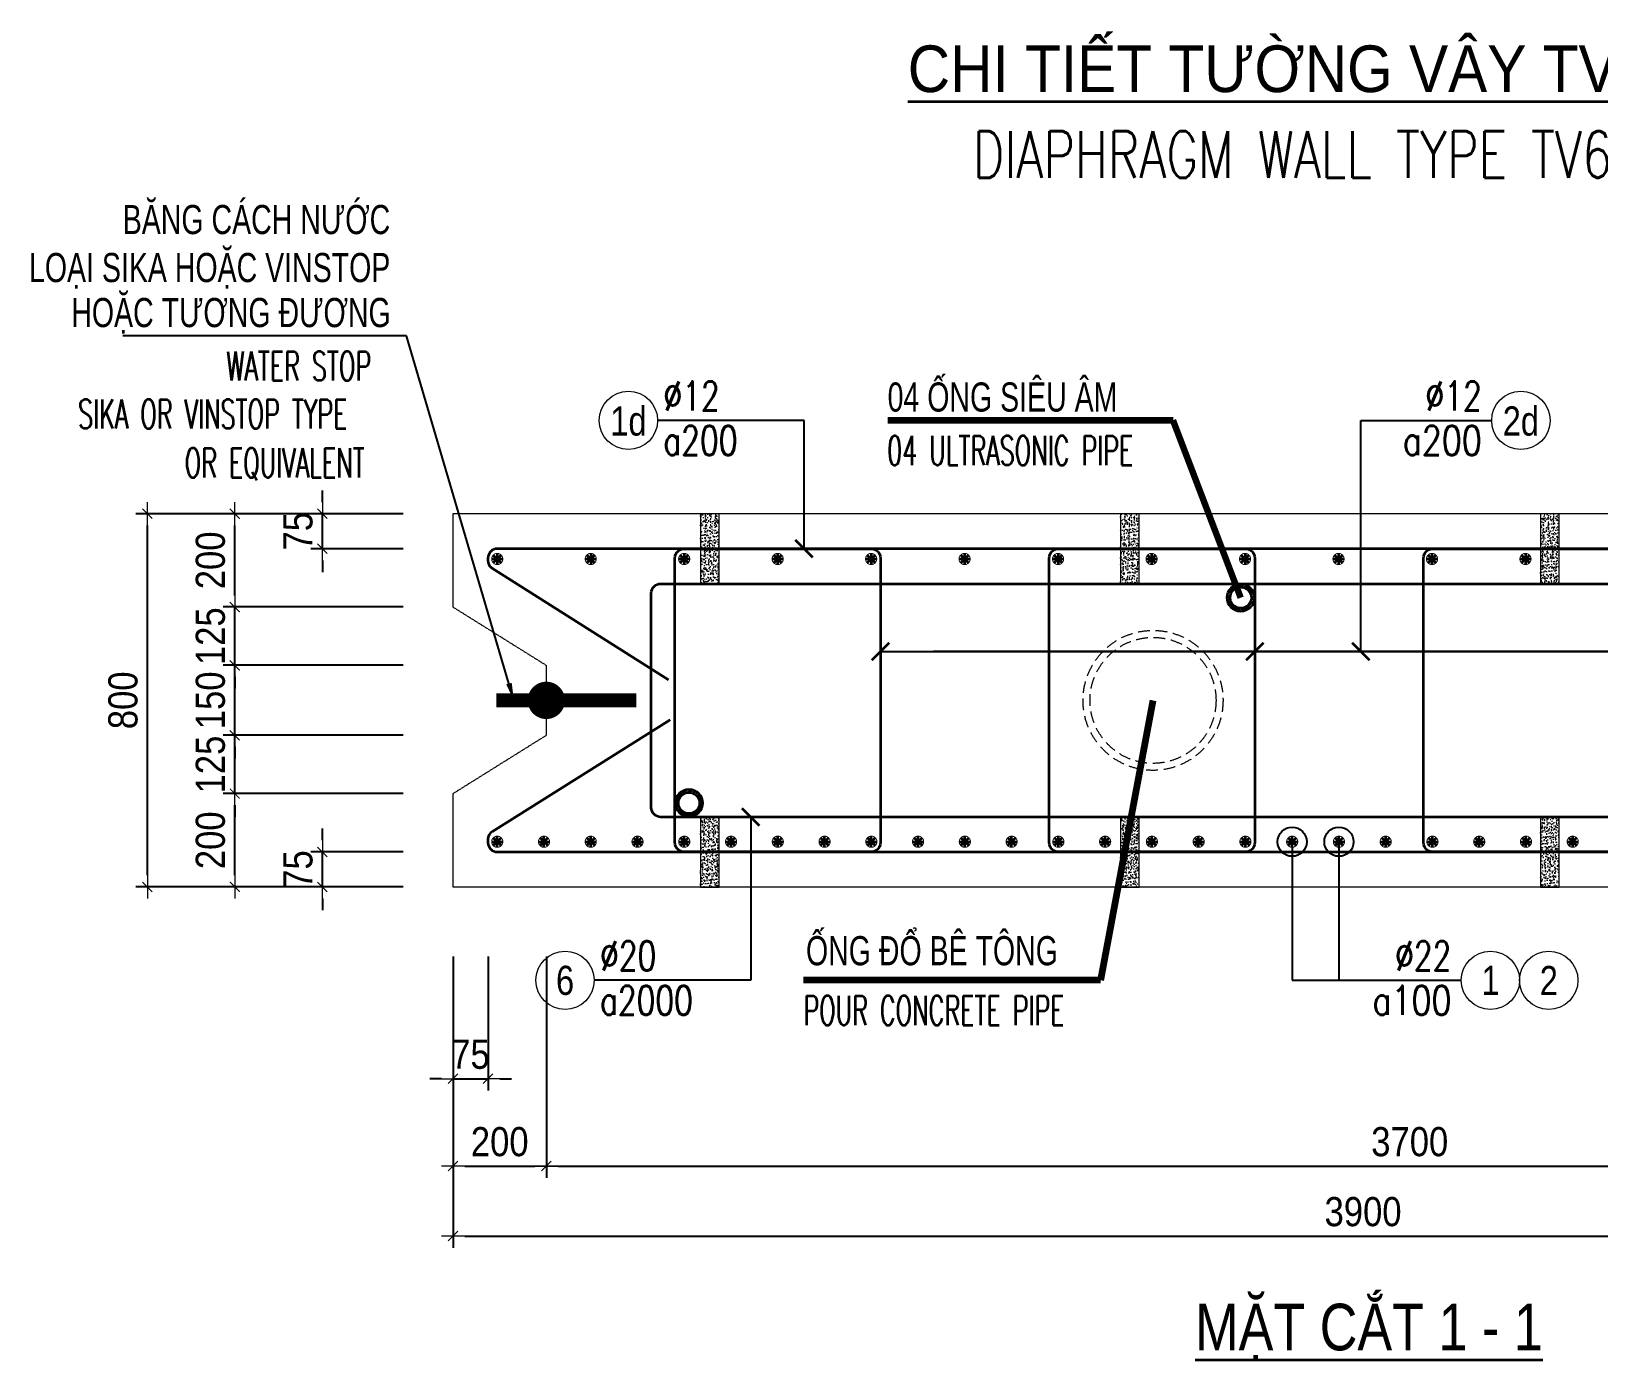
# Model space of a CAD drawing. Header units: millimetres. Extents: x -642477 to 1168880, y -27982 to 330379.
# Drawn here: x 829351 to 839426, y 93198 to 101745 of the extents above; entities that cross this region are included whole.
import ezdxf
from ezdxf.enums import TextEntityAlignment as Align

# ---------------------------------------------------------------- set-up
doc = ezdxf.new("R2010")
doc.units = ezdxf.units.MM
doc.linetypes.add('HIDDEN', pattern=[0.375, 0.25, -0.125])
doc.linetypes.add('HIDDEN2', pattern=[4.7625, 3.175, -1.5875])
doc.layers.get('0').update_dxf_attribs({"lineweight": 20})
doc.layers.get('Defpoints').update_dxf_attribs({"color": 151, "lineweight": 9})
for name, color, linetype, lineweight in [('NDC_S_BEAM', 3, 'HIDDEN2', 20), ('NDC_S_BREAK-LINE', 1, 'Continuous', 15), ('NDC_S_DIAPHGRAM WALL', 3, 'Continuous', 20), ('NDC_S_DIM', 1, 'Continuous', 15), ('NDC_S_ENG TITLE', 3, 'Continuous', 20), ('NDC_S_HATCH MATERIAL', 8, 'Continuous', 13), ('NDC_S_LEADER', 1, 'Continuous', 15), ('NDC_S_LEVEL TEXT', 7, 'Continuous', 20), ('NDC_S_REBAR', 4, 'Continuous', 35), ('NDC_S_VN TEXT', 7, 'Continuous', 20), ('NDC_S_VN TITLE', 6, 'Continuous', 35)]:
    doc.layers.add(name, color=color, linetype=linetype, lineweight=lineweight)
doc.layers.add('NDC_S_REBAR DES.', color=2, linetype='Continuous')
doc.styles.add('ARIAL', font='arial.ttf', dxfattribs={"width": 0.8})
doc.styles.add('NDC_ARIAL', font='arial.ttf', dxfattribs={"width": 0.85})
doc.styles.add('NDC_DIM', font='', dxfattribs={"width": 0.75})
doc.styles.add('NDC_EN TXT', font='romans.shx', dxfattribs={"width": 0.8})
doc.styles.get('NDC_DIM').set_extended_font_data('Dotum')
doc.dimstyles.new('A1-NDC-1-25 (x3)', dxfattribs={"dimscale": 75, "dimtxt": 2.5, "dimasz": 1, "dimexe": 1, "dimexo": 0, "dimgap": 0.8, "dimtad": 1, "dimdec": 0, "dimlfac": 0.333333, "dimdsep": 46, "dimtxsty": 'NDC_ARIAL', "dimblk": 'DIMMARK', "dimcen": 49999.938995, "dimdle": 1.5, "dimclrd": 1, "dimclre": 1, "dimclrt": 3, "dimadec": 0, "dimazin": 0, "dimtfac": 1, "dimtdec": 0, "dimtix": 1, "dimtmove": 2, "dimatfit": 3, "dimfxl": 1, "dimarcsym": 0})
doc.dimstyles.new('NDC_dim_25', dxfattribs={"dimscale": 25, "dimtxt": 2.2, "dimasz": 1.5, "dimexe": 1.5, "dimexo": 2.5, "dimgap": 1, "dimtad": 1, "dimdec": 0, "dimzin": 0, "dimdsep": 46, "dimtxsty": 'NDC_DIM', "dimblk": 'DIMMARK', "dimcen": 0.09, "dimdle": 1.2, "dimclrd": 1, "dimclre": 1, "dimclrt": 3, "dimadec": 0, "dimazin": 0, "dimtfac": 1, "dimtdec": 0, "dimtix": 1, "dimtofl": 0, "dimtmove": 0, "dimatfit": 3, "dimfxl": 6, "dimfxlon": 1, "dimtolj": 1, "dimtzin": 0, "dimarcsym": 0})

# ---------------------------------------------------------------- blocks, each defined once
blk = doc.blocks.new('DIMMARK')
at = {"layer": 'NDC_S_DIM', "color": 1}
blk.add_line((-1.5, 0), (1, 0), dxfattribs=at)
at = {"layer": 'NDC_S_DIM', "color": 2, "const_width": 0.1}
blk.add_lwpolyline([(-0.424, -0.424), (0.424, 0.424)], dxfattribs=at)
blk = doc.blocks.new('*D1341')
at = {"layer": 'Defpoints', "color": 0, "ltscale": 100, "transparency": 16777216}
for p in [(830659, 96844), (831742, 96844), (831742, 96244)]:
    blk.add_point(p, dxfattribs=at)
at = {"layer": 'NDC_S_DIM', "color": 1, "lineweight": -2, "ltscale": 100, "transparency": 16777216}
for p, q in [((831742, 96844), (830584, 96844)), ((830659, 96319), (830659, 96769)), ((831742, 96244), (830584, 96244))]:
    blk.add_line(p, q, dxfattribs=at)
at = {"layer": 'NDC_S_DIM', "color": 1, "lineweight": -2, "ltscale": 100, "transparency": 16777216, "xscale": 75, "yscale": 75, "zscale": 75}
for p, rotation in [((830659, 96844), 90), ((830659, 96244), 270)]:
    blk.add_blockref('DIMMARK', p, dxfattribs=dict(at, rotation=rotation))
at = {"layer": 'NDC_S_DIM', "color": 3, "ltscale": 100, "transparency": 16777216, "insert": (830503, 96544), "char_height": 187.5, "attachment_point": 5, "rotation": 90, "style": 'NDC_ARIAL'}
blk.add_mtext('200', dxfattribs=at)
blk = doc.blocks.new('*D1342')
at = {"layer": 'Defpoints', "color": 0, "ltscale": 100, "transparency": 16777216}
for p in [(830659, 97219), (831742, 97219), (831742, 96844)]:
    blk.add_point(p, dxfattribs=at)
at = {"layer": 'NDC_S_DIM', "color": 1, "lineweight": -2, "ltscale": 100, "transparency": 16777216}
for p, q in [((830659, 97294), (830659, 97369)), ((831742, 97219), (830584, 97219)), ((830659, 96844), (830659, 97219)), ((831742, 96844), (830584, 96844)), ((830659, 96769), (830659, 96694))]:
    blk.add_line(p, q, dxfattribs=at)
at = {"layer": 'NDC_S_DIM', "color": 1, "lineweight": -2, "ltscale": 100, "transparency": 16777216, "xscale": 75, "yscale": 75, "zscale": 75}
for p, rotation in [((830659, 97219), 270), ((830659, 96844), 90)]:
    blk.add_blockref('DIMMARK', p, dxfattribs=dict(at, rotation=rotation))
at = {"layer": 'NDC_S_DIM', "color": 3, "ltscale": 100, "transparency": 16777216, "insert": (830503, 97031), "char_height": 187.5, "attachment_point": 5, "rotation": 90, "style": 'NDC_ARIAL'}
blk.add_mtext('125', dxfattribs=at)
blk = doc.blocks.new('*D1343')
at = {"layer": 'Defpoints', "color": 0, "ltscale": 100, "transparency": 16777216}
for p in [(830659, 97669), (831742, 97669), (831742, 97219)]:
    blk.add_point(p, dxfattribs=at)
at = {"layer": 'NDC_S_DIM', "color": 1, "lineweight": -2, "ltscale": 100, "transparency": 16777216}
for p, q in [((830659, 97744), (830659, 97819)), ((831742, 97669), (830584, 97669)), ((830659, 97219), (830659, 97669)), ((831742, 97219), (830584, 97219)), ((830659, 97144), (830659, 97069))]:
    blk.add_line(p, q, dxfattribs=at)
at = {"layer": 'NDC_S_DIM', "color": 1, "lineweight": -2, "ltscale": 100, "transparency": 16777216, "xscale": 75, "yscale": 75, "zscale": 75}
for p, rotation in [((830659, 97669), 270), ((830659, 97219), 90)]:
    blk.add_blockref('DIMMARK', p, dxfattribs=dict(at, rotation=rotation))
at = {"layer": 'NDC_S_DIM', "color": 3, "ltscale": 100, "transparency": 16777216, "insert": (830503, 97444), "char_height": 187.5, "attachment_point": 5, "rotation": 90, "style": 'NDC_ARIAL'}
blk.add_mtext('150', dxfattribs=at)
blk = doc.blocks.new('*D1344')
at = {"layer": 'Defpoints', "color": 0, "ltscale": 100, "transparency": 16777216}
for p in [(830659, 98044), (831742, 98044), (831742, 97669)]:
    blk.add_point(p, dxfattribs=at)
at = {"layer": 'NDC_S_DIM', "color": 1, "lineweight": -2, "ltscale": 100, "transparency": 16777216}
for p, q in [((830659, 98119), (830659, 98194)), ((831742, 98044), (830584, 98044)), ((830659, 97669), (830659, 98044)), ((831742, 97669), (830584, 97669)), ((830659, 97594), (830659, 97519))]:
    blk.add_line(p, q, dxfattribs=at)
at = {"layer": 'NDC_S_DIM', "color": 1, "lineweight": -2, "ltscale": 100, "transparency": 16777216, "xscale": 75, "yscale": 75, "zscale": 75}
for p, rotation in [((830659, 98044), 270), ((830659, 97669), 90)]:
    blk.add_blockref('DIMMARK', p, dxfattribs=dict(at, rotation=rotation))
at = {"layer": 'NDC_S_DIM', "color": 3, "ltscale": 100, "transparency": 16777216, "insert": (830503, 97856), "char_height": 187.5, "attachment_point": 5, "rotation": 90, "style": 'NDC_ARIAL'}
blk.add_mtext('125', dxfattribs=at)
blk = doc.blocks.new('*D1345')
at = {"layer": 'Defpoints', "color": 0, "ltscale": 100, "transparency": 16777216}
for p in [(830659, 98644), (831742, 98644), (831742, 98044)]:
    blk.add_point(p, dxfattribs=at)
at = {"layer": 'NDC_S_DIM', "color": 1, "lineweight": -2, "ltscale": 100, "transparency": 16777216}
for p, q in [((831742, 98644), (830584, 98644)), ((830659, 98119), (830659, 98569)), ((831742, 98044), (830584, 98044))]:
    blk.add_line(p, q, dxfattribs=at)
at = {"layer": 'NDC_S_DIM', "color": 1, "lineweight": -2, "ltscale": 100, "transparency": 16777216, "xscale": 75, "yscale": 75, "zscale": 75}
for p, rotation in [((830659, 98644), 90), ((830659, 98044), 270)]:
    blk.add_blockref('DIMMARK', p, dxfattribs=dict(at, rotation=rotation))
at = {"layer": 'NDC_S_DIM', "color": 3, "ltscale": 100, "transparency": 16777216, "insert": (830503, 98344), "char_height": 187.5, "attachment_point": 5, "rotation": 90, "style": 'NDC_ARIAL'}
blk.add_mtext('200', dxfattribs=at)
blk = doc.blocks.new('*D1346')
at = {"layer": 'Defpoints', "color": 0, "ltscale": 100, "transparency": 16777216}
for p in [(830097, 98644), (831742, 98644), (831742, 96244)]:
    blk.add_point(p, dxfattribs=at)
at = {"layer": 'NDC_S_DIM', "color": 1, "lineweight": -2, "ltscale": 100, "transparency": 16777216}
for p, q in [((831742, 98644), (830022, 98644)), ((830097, 96319), (830097, 98569)), ((831742, 96244), (830022, 96244))]:
    blk.add_line(p, q, dxfattribs=at)
at = {"layer": 'NDC_S_DIM', "color": 1, "lineweight": -2, "ltscale": 100, "transparency": 16777216, "xscale": 75, "yscale": 75, "zscale": 75}
for p, rotation in [((830097, 98644), 90), ((830097, 96244), 270)]:
    blk.add_blockref('DIMMARK', p, dxfattribs=dict(at, rotation=rotation))
at = {"layer": 'NDC_S_DIM', "color": 3, "ltscale": 100, "transparency": 16777216, "insert": (829941, 97444), "char_height": 187.5, "attachment_point": 5, "rotation": 90, "style": 'NDC_ARIAL'}
blk.add_mtext('800', dxfattribs=at)
blk = doc.blocks.new('*D1347')
at = {"layer": 'Defpoints', "color": 0, "ltscale": 100, "transparency": 16777216}
for p in [(831222, 96469), (831742, 96469), (831742, 96244)]:
    blk.add_point(p, dxfattribs=at)
at = {"layer": 'NDC_S_DIM', "color": 1, "lineweight": -2, "ltscale": 100, "transparency": 16777216}
for p, q in [((831222, 96544), (831222, 96619)), ((831742, 96469), (831147, 96469)), ((831222, 96244), (831222, 96469)), ((831742, 96244), (831147, 96244)), ((831222, 96169), (831222, 96094))]:
    blk.add_line(p, q, dxfattribs=at)
at = {"layer": 'NDC_S_DIM', "color": 1, "lineweight": -2, "ltscale": 100, "transparency": 16777216, "xscale": 75, "yscale": 75, "zscale": 75}
for p, rotation in [((831222, 96469), 270), ((831222, 96244), 90)]:
    blk.add_blockref('DIMMARK', p, dxfattribs=dict(at, rotation=rotation))
at = {"layer": 'NDC_S_DIM', "color": 3, "ltscale": 100, "transparency": 16777216, "insert": (831066, 96356), "char_height": 187.5, "attachment_point": 5, "rotation": 90, "style": 'NDC_ARIAL'}
blk.add_mtext('75', dxfattribs=at)
blk = doc.blocks.new('*D1348')
at = {"layer": 'Defpoints', "color": 0, "ltscale": 100, "transparency": 16777216}
for p in [(831222, 98644), (831742, 98644), (831742, 98419)]:
    blk.add_point(p, dxfattribs=at)
at = {"layer": 'NDC_S_DIM', "color": 1, "lineweight": -2, "ltscale": 100, "transparency": 16777216}
for p, q in [((831222, 98719), (831222, 98794)), ((831742, 98644), (831147, 98644)), ((831222, 98419), (831222, 98644)), ((831742, 98419), (831147, 98419)), ((831222, 98344), (831222, 98269))]:
    blk.add_line(p, q, dxfattribs=at)
at = {"layer": 'NDC_S_DIM', "color": 1, "lineweight": -2, "ltscale": 100, "transparency": 16777216, "xscale": 75, "yscale": 75, "zscale": 75}
for p, rotation in [((831222, 98644), 270), ((831222, 98419), 90)]:
    blk.add_blockref('DIMMARK', p, dxfattribs=dict(at, rotation=rotation))
at = {"layer": 'NDC_S_DIM', "color": 3, "ltscale": 100, "transparency": 16777216, "insert": (831066, 98531), "char_height": 187.5, "attachment_point": 5, "rotation": 90, "style": 'NDC_ARIAL'}
blk.add_mtext('75', dxfattribs=at)
blk = doc.blocks.new('Ong sieu am')
at = {"layer": 'NDC_S_HATCH MATERIAL'}
h = blk.add_hatch(dxfattribs=at)
h.set_pattern_fill('ANSI31', color=256, scale=20)
h.set_pattern_definition([(45, (0, 0), (-1.76776695, 1.76776695), [])])
h.paths.add_polyline_path([(-7119.3, 51158.9, 1), (-7179.3, 51158.9, 1)])
h.paths.add_polyline_path([(-7171.3, 51158.9, -1), (-7127.3, 51158.9, -1)], flags=16)
at = {"layer": 'NDC_S_REBAR DES.'}
for radius in [30, 22]:
    blk.add_circle((-7149.3, 51158.9), radius, dxfattribs=at)
blk = doc.blocks.new('ong do BT')
at = {"layer": 'NDC_S_HATCH MATERIAL', "linetype": 'HIDDEN', "ltscale": 100}
for radius in [150, 135]:
    blk.add_circle((-6323.7, 51237.8), radius, dxfattribs=at)
blk = doc.blocks.new('*D1357')
at = {"layer": 'Defpoints', "color": 0, "ltscale": 100, "transparency": 16777216}
for p in [(832062, 95797), (832287, 95797), (832287, 95011)]:
    blk.add_point(p, dxfattribs=at)
at = {"layer": 'NDC_S_DIM', "color": 1, "lineweight": -2, "ltscale": 100, "transparency": 16777216}
for p, q in [((832062, 95797), (832062, 94936)), ((832287, 95797), (832287, 94936)), ((831987, 95011), (831912, 95011)), ((832062, 95011), (832287, 95011)), ((832362, 95011), (832437, 95011))]:
    blk.add_line(p, q, dxfattribs=at)
at = {"layer": 'NDC_S_DIM', "color": 1, "lineweight": -2, "ltscale": 100, "transparency": 16777216, "xscale": 75, "yscale": 75, "zscale": 75}
blk.add_blockref('DIMMARK', (832062, 95011), dxfattribs=at)
at = {"layer": 'NDC_S_DIM', "color": 1, "lineweight": -2, "ltscale": 100, "transparency": 16777216, "xscale": 75, "yscale": 75, "zscale": 75, "rotation": 180}
blk.add_blockref('DIMMARK', (832287, 95011), dxfattribs=at)
at = {"layer": 'NDC_S_DIM', "color": 3, "ltscale": 100, "transparency": 16777216, "insert": (832174, 95167), "char_height": 187.5, "attachment_point": 5, "style": 'NDC_ARIAL'}
blk.add_mtext('75', dxfattribs=at)
blk = doc.blocks.new('*D1359')
at = {"layer": 'Defpoints', "color": 0, "ltscale": 100, "transparency": 16777216}
for p in [(832062, 95797), (832662, 95797), (832662, 94449)]:
    blk.add_point(p, dxfattribs=at)
at = {"layer": 'NDC_S_DIM', "color": 1, "lineweight": -2, "ltscale": 100, "transparency": 16777216}
for p, q in [((832062, 95797), (832062, 94374)), ((832662, 95797), (832662, 94374)), ((832137, 94449), (832587, 94449))]:
    blk.add_line(p, q, dxfattribs=at)
at = {"layer": 'NDC_S_DIM', "color": 1, "lineweight": -2, "ltscale": 100, "transparency": 16777216, "xscale": 75, "yscale": 75, "zscale": 75, "rotation": 180}
blk.add_blockref('DIMMARK', (832062, 94449), dxfattribs=at)
at = {"layer": 'NDC_S_DIM', "color": 1, "lineweight": -2, "ltscale": 100, "transparency": 16777216, "xscale": 75, "yscale": 75, "zscale": 75}
blk.add_blockref('DIMMARK', (832662, 94449), dxfattribs=at)
at = {"layer": 'NDC_S_DIM', "color": 3, "ltscale": 100, "transparency": 16777216, "insert": (832362, 94605), "char_height": 187.5, "attachment_point": 5, "style": 'NDC_ARIAL'}
blk.add_mtext('200', dxfattribs=at)
blk = doc.blocks.new('*D1360')
at = {"layer": 'Defpoints', "color": 0, "ltscale": 100, "transparency": 16777216}
for p in [(832662, 95797), (843762, 95797), (843762, 94449)]:
    blk.add_point(p, dxfattribs=at)
at = {"layer": 'NDC_S_DIM', "color": 1, "lineweight": -2, "ltscale": 100, "transparency": 16777216}
for p, q in [((832662, 95797), (832662, 94374)), ((843762, 95797), (843762, 94374)), ((832737, 94449), (843687, 94449))]:
    blk.add_line(p, q, dxfattribs=at)
at = {"layer": 'NDC_S_DIM', "color": 1, "lineweight": -2, "ltscale": 100, "transparency": 16777216, "xscale": 75, "yscale": 75, "zscale": 75, "rotation": 180}
blk.add_blockref('DIMMARK', (832662, 94449), dxfattribs=at)
at = {"layer": 'NDC_S_DIM', "color": 1, "lineweight": -2, "ltscale": 100, "transparency": 16777216, "xscale": 75, "yscale": 75, "zscale": 75}
blk.add_blockref('DIMMARK', (843762, 94449), dxfattribs=at)
at = {"layer": 'NDC_S_DIM', "color": 3, "ltscale": 100, "transparency": 16777216, "insert": (838212, 94605), "char_height": 187.5, "attachment_point": 5, "style": 'NDC_ARIAL'}
blk.add_mtext('3700', dxfattribs=at)
blk = doc.blocks.new('*D1362')
at = {"layer": 'Defpoints', "color": 0, "ltscale": 100, "transparency": 16777216}
for p in [(832062, 95797), (843762, 95797), (843762, 93999)]:
    blk.add_point(p, dxfattribs=at)
at = {"layer": 'NDC_S_DIM', "color": 1, "lineweight": -2, "ltscale": 100, "transparency": 16777216}
for p, q in [((832062, 95797), (832062, 93924)), ((843762, 95797), (843762, 93924)), ((832137, 93999), (843687, 93999))]:
    blk.add_line(p, q, dxfattribs=at)
at = {"layer": 'NDC_S_DIM', "color": 1, "lineweight": -2, "ltscale": 100, "transparency": 16777216, "xscale": 75, "yscale": 75, "zscale": 75, "rotation": 180}
blk.add_blockref('DIMMARK', (832062, 93999), dxfattribs=at)
at = {"layer": 'NDC_S_DIM', "color": 1, "lineweight": -2, "ltscale": 100, "transparency": 16777216, "xscale": 75, "yscale": 75, "zscale": 75}
blk.add_blockref('DIMMARK', (843762, 93999), dxfattribs=at)
at = {"layer": 'NDC_S_DIM', "color": 3, "ltscale": 100, "transparency": 16777216, "insert": (837912, 94155), "char_height": 187.5, "attachment_point": 5, "style": 'NDC_ARIAL'}
blk.add_mtext('3900', dxfattribs=at)
blk = doc.blocks.new('con ke BT')
at = {"layer": 'NDC_S_HATCH MATERIAL'}
h = blk.add_hatch(dxfattribs=at)
h.set_pattern_fill('AR-CONC', color=256, scale=2)
h.set_pattern_definition([(50, (0, 0), (14.3452037, -1.2550427), [1.5, -16.5]), (355, (0, 0), (-2.7750267, 15.0438427), [1.2, -13.2]), (100.451444, (1.195, -0.105), (11.570177, 13.7888), [1.274804, -14.0228422]), (46.1842, (0, 4), (21.3448266, -3.3103856), [2.25, -24.75]), (96.635635, (1.779, 3.724), (18.693239, 19.482372), [1.912207, -21.034275]), (351.184164, (0, 4), (18.693239, 19.482372), [1.8, -19.8]), (21, (2, 3), (11.938141, -8.0523778), [1.5, -16.5]), (326, (2, 3), (4.8663066, 14.503001), [1.2, -13.2]), (71.451445, (2.995, 2.329), (16.8044475, 6.450623), [1.274804, -14.0228422]), (37.5, (0, 0), (0.2431971, 6.6578771), [0, -13.04, 0, -13.4, 0, -13.25]), (7.5, (0, 0), (5.2613907, 7.8882342), [0, -7.64, 0, -12.74, 0, -5.05]), (327.5, (-4.46, 0), (10.6764487, -0.45109743), [0, -5, 0, -15.6, 0, -20.7]), (317.5, (-6.46, 0), (11.6637234, 2.0020996), [0, -6.5, 0, -10.36, 0, -14.7])])
h.paths.add_polyline_path([(-7076.9, 51430.9), (-7116.9, 51430.9), (-7116.9, 51280.9), (-7076.9, 51280.9)])
at = {"layer": 'NDC_S_BREAK-LINE'}
blk.add_lwpolyline([(-7116.9, 51430.9), (-7116.9, 51280.9), (-7076.9, 51280.9), (-7076.9, 51430.9)], close=True, dxfattribs=at)
blk = doc.blocks.new('*U1327')
at = {"layer": 'NDC_S_LEADER', "xscale": 3, "yscale": 3, "zscale": 3}
blk.add_blockref('con ke BT', (21291, -154068), dxfattribs=at)
blk = doc.blocks.new('*U1328')
at = {"layer": 'NDC_S_DIM', "color": 0, "linetype": 'ByBlock', "lineweight": -2, "transparency": 16777216}
for p in [(0, 0), (2700, 0), (5400, 0), (8100, 0)]:
    blk.add_blockref('*U1327', p, dxfattribs=at)
blk = doc.blocks.new('*U1317')
at = {"layer": 'NDC_S_LEADER', "xscale": 3, "yscale": 3, "zscale": 3}
blk.add_blockref('con ke BT', (21291, -154068), dxfattribs=at)
blk = doc.blocks.new('*U1318')
at = {"layer": 'NDC_S_DIM', "color": 0, "linetype": 'ByBlock', "lineweight": -2, "transparency": 16777216}
for p in [(0, 0), (2700, 0), (5400, 0), (8100, 0)]:
    blk.add_blockref('*U1317', p, dxfattribs=at)
blk = doc.blocks.new('*U367')
blk.add_circle((-2.5, 0), 2.5)
at = {"layer": 'NDC_S_VN TEXT', "color": 3, "style": 'NDC_EN TXT', "width": 0.75}
for tag, p in [('DK1', (0.5, 0.85)), ('KC1', (0.5, -2.97))]:
    blk.add_attdef(tag, p, '', height=2.5, dxfattribs=at)
at = {"layer": 'NDC_S_VN TEXT', "color": 7, "style": 'ARIAL', "width": 0.8}
blk.add_attdef('SH2', text='', height=2.5, dxfattribs=at).set_placement((-2.5, 0), align=Align.MIDDLE)
blk = doc.blocks.new('*U366')
blk.add_circle((2.5, 0), 2.5)
at = {"layer": 'NDC_S_VN TEXT', "color": 3, "style": 'NDC_EN TXT'}
for tag, width, p in [('DK2', 0.75, (-0.85, 0.85)), ('KC2', 0.8, (-0.85, -2.97))]:
    blk.add_attdef(tag, text='', height=2.5, dxfattribs=dict(at, width=width)).set_placement(p, align=Align.RIGHT)
at = {"layer": 'NDC_S_VN TEXT', "color": 7, "style": 'ARIAL', "width": 0.8}
blk.add_attdef('SH3', text='', height=2.5, dxfattribs=at).set_placement((2.5, 0), align=Align.MIDDLE)
blk = doc.blocks.new('kata_block_THEP')
at = {"layer": 'NDC_S_REBAR', "color": 0}
for p, q in [((-0.5, 0), (0.5, 0)), ((-0.35, 0.35), (0.35, -0.35)), ((0.35, 0.35), (-0.35, -0.35)), ((0, 0.5), (0, -0.5))]:
    blk.add_line(p, q, dxfattribs=at)
at = {"layer": 'NDC_S_REBAR', "color": 0, "const_width": 0.0833}
blk.add_lwpolyline([(-0.5, 0, 1), (0.5, 0, 1), (-0.5, 0, 1)], format="xyb", dxfattribs=at)
blk = doc.blocks.new('*U1323')
at = {"layer": 'NDC_S_REBAR', "ltscale": 80, "xscale": 72, "yscale": 72, "zscale": 72}
blk.add_blockref('kata_block_THEP', (0, 0), dxfattribs=at)
blk = doc.blocks.new('*U1324')
at = {"layer": 'NDC_S_LEVEL TEXT', "color": 0, "linetype": 'ByBlock', "lineweight": -2, "transparency": 16777216}
for p in [(0, 0), (600.9, 0), (1201.8, 0), (1802.7, 0), (2403.6, 0), (3004.5, 0), (3605.4, 0), (4206.3, 0), (4807.2, 0), (5408.1, 0), (6009, 0), (6609.9, 0)]:
    blk.add_blockref('*U1323', p, dxfattribs=at)
blk = doc.blocks.new('*U1325')
at = {"layer": 'NDC_S_REBAR', "ltscale": 80, "xscale": 72, "yscale": 72, "zscale": 72}
blk.add_blockref('kata_block_THEP', (0, 0), dxfattribs=at)
blk = doc.blocks.new('*U1326')
at = {"layer": 'NDC_S_LEVEL TEXT', "color": 0, "linetype": 'ByBlock', "lineweight": -2, "transparency": 16777216}
for p in [(0, 0), (300.6, 0), (601.2, 0), (901.8, 0), (1202.4, 0), (1503, 0), (1803.6, 0), (2104.2, 0), (2404.8, 0), (2705.4, 0), (3006, 0), (3306.6, 0), (3607.2, 0), (3907.8, 0), (4208.4, 0), (4509, 0), (4809.6, 0), (5110.2, 0), (5410.8, 0), (5711.4, 0), (6012, 0), (6312.6, 0), (6613.2, 0), (6913.8, 0)]:
    blk.add_blockref('*U1325', p, dxfattribs=at)

msp = doc.modelspace()

# ---------------------------------------------------------------- linework, layer by layer
at = {"layer": 'NDC_S_BEAM'}
msp.add_lwpolyline([(843761.6, 96243.7), (843761.6, 96843.7), (844361.6, 97218.7), (844361.6, 97668.7), (843761.6, 98043.7), (843761.6, 98643.7), (832061.6, 98643.7), (832061.6, 98043.7), (832661.6, 97668.7), (832661.6, 97218.7), (832061.6, 96843.7), (832061.6, 96243.7)], close=True, dxfattribs=at)
at = {"layer": 'NDC_S_DIAPHGRAM WALL', "ltscale": 50, "const_width": 120}
msp.add_lwpolyline([(832601.6, 97443.7, 1), (832721.6, 97443.7, 1)], format="xyb", close=True, dxfattribs=at)
at = {"layer": 'NDC_S_DIAPHGRAM WALL', "ltscale": 50, "const_width": 90}
msp.add_lwpolyline([(832339.5, 97443.7), (833239.5, 97443.7)], dxfattribs=at)
at = {"layer": 'NDC_S_DIM'}
msp.add_circle((839105.8, 95643.6), 187.5, dxfattribs=at)
at = {"layer": 'NDC_S_REBAR'}
msp.add_lwpolyline([(833457.2, 97318), (832314.8, 96601, 0.2585925), (832286.6, 96550.2), (832286.6, 96528.7, 0.4142136), (832346.6, 96468.7), (843476.6, 96468.7, 0.4142136), (843536.6, 96528.7), (843536.6, 98358.7, 0.4142136), (843476.6, 98418.7), (832346.6, 98418.7, 0.4142136), (832286.6, 98358.7), (832286.6, 98342.9, 0.2239077), (832308.4, 98296.6), (833446, 97575.7)], format="xyb", dxfattribs=at)
for points in [[(833548.5, 98418.7), (834749.8, 98418.7, -0.4142136), (834809.8, 98358.7), (834809.8, 96528.7, -0.4142136), (834749.8, 96468.7), (833548.5, 96468.7, -0.4142136), (833488.5, 96528.7), (833488.5, 98358.7, -0.4142136)], [(835954.5, 98418.7), (837155.8, 98418.7, -0.4142136), (837215.8, 98358.7), (837215.8, 96528.7, -0.4142136), (837155.8, 96468.7), (835954.5, 96468.7, -0.4142136), (835894.5, 96528.7), (835894.5, 98358.7, -0.4142136)], [(838360.5, 98418.7), (839561.8, 98418.7, -0.4142136), (839621.8, 98358.7), (839621.8, 96528.7, -0.4142136), (839561.8, 96468.7), (838360.5, 96468.7, -0.4142136), (838300.5, 96528.7), (838300.5, 98358.7, -0.4142136)], [(833396.6, 98193.7), (843251.6, 98193.7, -0.4142136), (843311.6, 98133.7), (843311.6, 96753.7, -0.4142136), (843251.6, 96693.7), (833396.6, 96693.7, -0.4142136), (833336.6, 96753.7), (833336.6, 98133.7, -0.4142136)]]:
    msp.add_lwpolyline(points, format="xyb", close=True, dxfattribs=at)

# ---------------------------------------------------------------- block references
at = {"layer": 'NDC_S_DIM', "ltscale": 80, "xscale": 75, "yscale": 75, "zscale": 75}
for name, p, values in [('*U367', (833377, 99243.7), {'SH2': '1d', 'DK1': '%%c12', 'KC1': 'a200'}), ('*U366', (838738.8, 99243.7), {'SH3': '2d', 'DK2': '%%c12', 'KC2': 'a200'}), ('*U367', (832969.6, 95643.6), {'SH2': '6', 'DK1': '%%c20', 'KC1': 'a2000'}), ('*U366', (838543.3, 95643.6), {'SH3': '1', 'DK2': '%%c22', 'KC2': 'a100'})]:
    msp.add_blockref(name, p, dxfattribs=at).add_auto_attribs(values)
at = {"layer": 'NDC_S_DIM'}
for name, p in [('*U1328', (833711.6, 98418.7)), ('*U1318', (833711.6, 96468.7))]:
    msp.add_blockref(name, p, dxfattribs=at)
at = {"layer": 'NDC_S_LEADER', "xscale": 3, "yscale": 3, "zscale": 3}
for name, p in [('Ong sieu am', (858573.7, -55372.9)), ('ong do BT', (855532.8, -56269.8)), ('Ong sieu am', (855026.4, -56692.9))]:
    msp.add_blockref(name, p, dxfattribs=at)
at = {"layer": 'NDC_S_LEVEL TEXT'}
msp.add_blockref('*U1324', (832346.1, 98352.7), dxfattribs=at)
at = {"layer": 'NDC_S_LEVEL TEXT', "extrusion": (0, 0, -1), "zscale": -1, "rotation": 180}
msp.add_blockref('*U1326', (-832346.1, 96534.7), dxfattribs=at)

# ---------------------------------------------------------------- texts
at = {"layer": 'NDC_S_ENG TITLE', "style": 'NDC_EN TXT', "width": 0.75}
msp.add_text('DIAPHRAGM WALL TYPE TV6 (Q: 01)', height=300, dxfattribs=at).set_placement((838094.8, 100931.7), align=Align.MIDDLE)
at = {"layer": 'NDC_S_ENG TITLE', "style": 'NDC_EN TXT', "width": 0.6}
for s, p in [('WATER STOP', (830604.8, 99593.3)), ('SIKA OR VINSTOP TYPE', (829651.2, 99284.6)), ('04 ULTRASONIC PIPE', (834853.1, 99050)), ('OR EQUIVALENT', (830337, 98971.2)), ('POUR CONCRETE PIPE', (834314.1, 95450))]:
    msp.add_text(s, height=187.5, dxfattribs=at).set_placement(p, align=Align.MIDDLE_LEFT)
at = {"layer": 'NDC_S_LEVEL TEXT', "style": 'NDC_ARIAL', "width": 0.7}
for s, p in [('BĂNG CÁCH NƯỚC', (829938.8, 100535.4)), ('LOẠI SIKA HOẶC VINSTOP', (829336.1, 100226.8)), ('HOẶC TƯƠNG ĐƯƠNG', (829607.8, 99937.4)), ('04 ỐNG SIÊU ÂM', (834855.6, 99394.1)), ('ỐNG ĐỔ BÊ TÔNG', (834330.9, 95834.1))]:
    msp.add_text(s, height=187.5, dxfattribs=at).set_placement(p, align=Align.MIDDLE_LEFT)
at = {"layer": 'NDC_S_VN TEXT', "color": 7, "style": 'ARIAL', "width": 0.8}
msp.add_text('2', height=187.5, dxfattribs=at).set_placement((839105.8, 95643.6), align=Align.MIDDLE)
at = {"layer": 'NDC_S_VN TITLE', "style": 'NDC_ARIAL'}
for s, width, p in [('%%UCHI TIẾT TƯỜNG VÂY TV6 (SL: 01)', 0.9, (838094.8, 101504.9)), ('%%UMẶT CẮT 1 - 1', 0.8, (837950.2, 93426.5))]:
    msp.add_text(s, height=300, dxfattribs=dict(at, width=width)).set_placement(p, align=Align.MIDDLE)

# ---------------------------------------------------------------- dimensions: what is measured, and where the dimension line sits
at = {"layer": 'NDC_S_DIM', "ltscale": 100}
for base, p1, p2, picture, middle in [((831221.5, 98643.7), (831742.3, 98418.7), (831742.3, 98643.7), '*D1348', (831066.2, 98531.2)), ((830096.5, 98643.7), (831742.3, 96243.7), (831742.3, 98643.7), '*D1346', (829940.8, 97443.7)), ((830659, 98643.7), (831742.3, 98043.7), (831742.3, 98643.7), '*D1345', (830503.3, 98343.7)), ((830659, 98043.7), (831742.3, 97668.7), (831742.3, 98043.7), '*D1344', (830503.3, 97856.2)), ((830659, 97668.7), (831742.3, 97218.7), (831742.3, 97668.7), '*D1343', (830503.3, 97443.7)), ((830659, 97218.7), (831742.3, 96843.7), (831742.3, 97218.7), '*D1342', (830503.3, 97031.2)), ((830659, 96843.7), (831742.3, 96243.7), (831742.3, 96843.7), '*D1341', (830503.3, 96543.7)), ((831221.5, 96468.7), (831742.3, 96243.7), (831742.3, 96468.7), '*D1347', (831066.2, 96356.2))]:
    dim = msp.add_linear_dim(base=base, p1=p1, p2=p2, angle=90, dimstyle='A1-NDC-1-25 (x3)', dxfattribs=at)
    dim.commit()
    dim.dimension.update_dxf_attribs({"geometry": picture, "text_midpoint": middle})
for base, p1, p2, picture, middle in [((832286.6, 95011.5), (832061.6, 95797.1), (832286.6, 95797.1), '*D1357', (832174.1, 95166.8)), ((832661.6, 94449), (832061.6, 95797.1), (832661.6, 95797.1), '*D1359', (832361.6, 94604.7)), ((843761.6, 93999), (832061.6, 95797.1), (843761.6, 95797.1), '*D1362', (837911.6, 94154.8)), ((843761.6, 94449), (832661.6, 95797.1), (843761.6, 95797.1), '*D1360', (838211.6, 94604.8))]:
    dim = msp.add_linear_dim(base=base, p1=p1, p2=p2, dimstyle='A1-NDC-1-25 (x3)', dxfattribs=at)
    dim.commit()
    dim.dimension.update_dxf_attribs({"geometry": picture, "text_midpoint": middle})

# ---------------------------------------------------------------- leaders
at = {"layer": 'NDC_S_LEADER'}
for points, override in [([(832453.4, 97443.7), (831762.1, 99787), (829939.7, 99787)], {"dimasz": 4.5}), ([(834318.2, 98418.7), (834318.2, 99243.7), (833377, 99243.7)], {"dimasz": 4.5, "dimldrblk": 'ArchTick'}), ([(837125.8, 98103.7), (836690.2, 99243.7), (834856.5, 99243.7)], {"dimasz": 4.5, "dimlwd": 65533}), ([(837897.1, 97757.9), (837897.1, 99243.7), (838738.8, 99243.7)], {"dimasz": 4.5, "dimldrblk": 'ArchTick'}), ([(834809.8, 97757.9), (842324.9, 97757.9)], {"dimasz": 4.5, "dimldrblk": 'ArchTick'}), ([(843230.8, 97757.9), (835150.8, 97757.9)], {"dimasz": 4.5, "dimldrblk": 'ArchTick'}), ([(837215.8, 97757.9), (842324.9, 97757.9)], {"dimasz": 4.5, "dimldrblk": 'ArchTick'}), ([(836561.6, 97443.7), (836225.2, 95643.6), (834315, 95643.6)], {"dimasz": 4.5, "dimlwd": 65533}), ([(833975.5, 96693.7), (833975.5, 95643.6), (832969.6, 95643.6)], {"dimasz": 4.5, "dimldrblk": 'ArchTick'}), ([(837456.3, 96534.7), (837456.3, 95643.6), (838543.3, 95643.6)], {"dimasz": 7.5, "dimldrblk": 'DotBlank'}), ([(837756.9, 96534.7), (837756.9, 95643.6), (838543.3, 95643.6)], {"dimasz": 7.5, "dimldrblk": 'DotBlank'})]:
    msp.add_leader(points, dimstyle='NDC_dim_25', override=override, dxfattribs=at)

doc.saveas('drawing.dxf')
